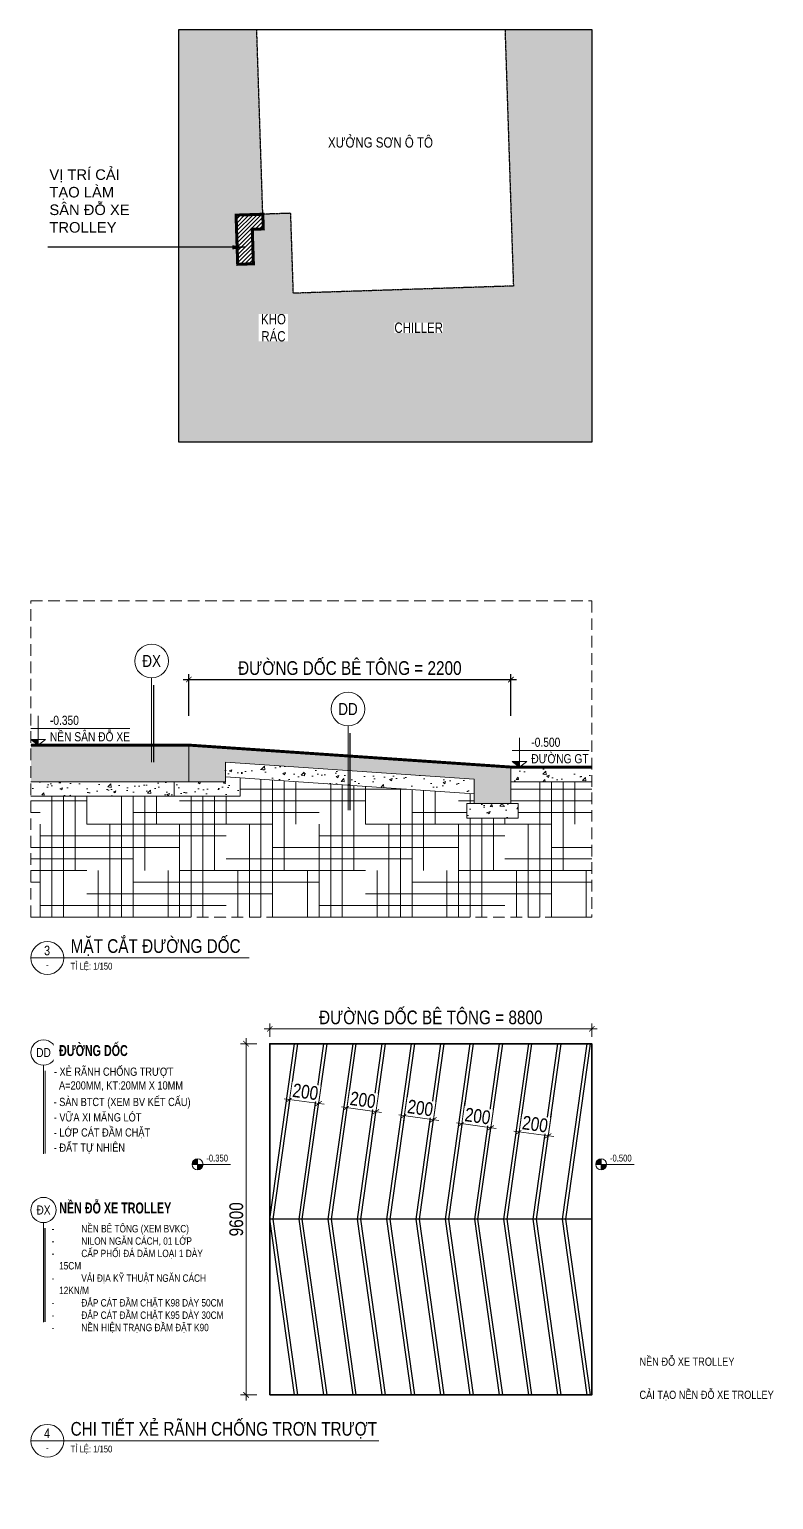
# Model space of a CAD drawing. Header units: millimetres. Extents: x -547695 to 905972, y -1055718 to 167349.
# Drawn here: x -425140 to -404804, y -737297 to -697109 of the extents above; entities that cross this region are included whole.
import ezdxf
from ezdxf.enums import TextEntityAlignment as Align

# ---------------------------------------------------------------- set-up
doc = ezdxf.new("R2018")
doc.units = ezdxf.units.MM
doc.linetypes.add('$1$Xref Mat bang cot +0.000$0$Xref Mat bang cot +0.000$0$Xref Mat Bang Tang 1$0$Xref Mat Bang Tang 1$0$$1$HIDDEN', pattern=[0.375, 0.25, -0.125])
doc.linetypes.add('HIDDEN', pattern=[9.525, 6.35, -3.175])
doc.layers.get('DEFPOINTS').update_dxf_attribs({"color": 1, "lineweight": 25})
for name, color, linetype in [('2', 2, 'Continuous'), ('KT-Lancan', 153, 'Continuous'), ('XREF_MAT BANG$0$A-PATT', 252, 'Continuous')]:
    doc.layers.add(name, color=color, linetype=linetype)
for name, color, linetype, lineweight in [('A-DIMS', 8, 'Continuous', 9), ('A-HEVY', 111, 'Continuous', 35), ('A-HIDD', 45, 'HIDDEN', 9), ('A-PATT', 252, 'Continuous', 9), ('A-SHBD-LINE', 7, 'Continuous', 35), ('A-SYMBOLS', 10, 'Continuous', 13), ('A-TEXT', 255, 'Continuous', 25)]:
    doc.layers.add(name, color=color, linetype=linetype, lineweight=lineweight)
doc.styles.add('$0$XR_NMVFHP_KT_MCCT_SON OTO$0$ICC-Style', font='arial.ttf')
doc.styles.get("Standard").update_dxf_attribs({"font": 'arial.ttf'})
doc.styles.add('Vnavant', font='VNAVAN.TTF', dxfattribs={"width": 0.8})
doc.styles.add('VTK _ Arial_2.5 mm', font='arial.ttf', dxfattribs={"width": 0.8})
doc.styles.add('VTK_Arial', font='arial.ttf', dxfattribs={"width": 0.8})
doc.styles.add('XREF_KHUNG TEN VTK_A1$0$Arial_VHm', font='arial.ttf')
doc.dimstyles.new('A-2.5-DIM150', dxfattribs={"dimscale": 150, "dimtxt": 2.5, "dimasz": 1, "dimexe": 1, "dimexo": 0, "dimgap": 0.5, "dimtad": 1, "dimdec": 0, "dimzin": 12, "dimdsep": 46, "dimtxsty": 'VTK_Arial', "dimblk": 'ARCHTICK', "dimcen": 0, "dimdle": 1, "dimclrd": 256, "dimclre": 256, "dimclrt": 7, "dimadec": 1, "dimazin": 3, "dimtfac": 1, "dimtdec": 0, "dimtmove": 0, "dimatfit": 2, "dimfxl": 20, "dimtfill": 1, "dimtolj": 1, "dimtzin": 0, "dimlwd": -1, "dimlwe": -1, "dimarcsym": 0})
doc.dimstyles.new('A-2.5-DIM150 X 4', dxfattribs={"dimscale": 150, "dimtxt": 2.5, "dimasz": 1, "dimexe": 1, "dimexo": 0, "dimgap": 0.5, "dimtad": 1, "dimdec": 0, "dimlfac": 0.25, "dimzin": 12, "dimdsep": 46, "dimtxsty": 'VTK_Arial', "dimblk": 'ARCHTICK', "dimcen": 0, "dimdle": 1, "dimclrd": 256, "dimclre": 256, "dimclrt": 7, "dimadec": 1, "dimazin": 3, "dimtfac": 1, "dimtdec": 0, "dimtmove": 0, "dimatfit": 2, "dimfxl": 20, "dimtfill": 1, "dimtolj": 1, "dimtzin": 0, "dimlwd": -1, "dimlwe": -1, "dimarcsym": 0})
doc.dimstyles.new('DIM 1-250', dxfattribs={"dimscale": 2.5, "dimtxt": 220, "dimasz": 100, "dimexe": 100, "dimexo": 0, "dimgap": 80, "dimtad": 1, "dimdec": 0, "dimzin": 0, "dimdsep": 46, "dimtxsty": 'Vnavant', "dimblk1": 'ARCHTICK', "dimblk2": 'ARCHTICK', "dimsah": 1, "dimcen": 150, "dimdle": 100, "dimclrd": 256, "dimclre": 256, "dimclrt": 3, "dimadec": 0, "dimazin": 0, "dimtfac": 1, "dimtdec": 0, "dimtix": 1, "dimtmove": 2, "dimatfit": 3, "dimfxl": 1, "dimtvp": 0.833333, "dimtolj": 1, "dimtzin": 0, "dimarcsym": 0})

# ---------------------------------------------------------------- blocks, each defined once
blk = doc.blocks.new('E5U67')
at = {"layer": 'A-SHBD-LINE', "color": 1, "ltscale": 0.3, "style": 'XREF_KHUNG TEN VTK_A1$0$Arial_VHm', "width": 0.8}
for tag, p in [('HANGMUC', (-4487, 3455)), ('TENBANVE1', (-4487, 2808)), ('TENBANVE2', (-4487, 2508))]:
    blk.add_attdef(tag, p, '', height=161, rotation=1080, dxfattribs=at)
at = {"layer": 'A-SHBD-LINE', "color": 1, "lineweight": 30, "ltscale": 0.3, "width": 0.8, "flags": 64}
for tag, height, p in [('TYLE', 161, (-2759, 2009)), ('KHBV', 170, (-2669, 841))]:
    blk.add_attdef(tag, text='', height=height, rotation=1080, dxfattribs=at).set_placement(p, align=Align.TOP_LEFT)
blk = doc.blocks.new('_ARCHTICK')
at = {"color": 0, "linetype": 'ByBlock', "const_width": 0.15}
blk.add_lwpolyline([(-0.5, -0.5), (0.5, 0.5)], dxfattribs=at)
blk = doc.blocks.new('*D521')
at = {"layer": 'DEFPOINTS', "color": 0, "transparency": 16777216}
for p in [(-411984, -714882), (-420784, -715872), (-411984, -715872)]:
    blk.add_point(p, dxfattribs=at)
at = {"layer": 'KT-Lancan', "transparency": 16777216}
for p, q in [((-420934, -714882), (-411834, -714882)), ((-420784, -715872), (-420784, -714732)), ((-411984, -715872), (-411984, -714732))]:
    blk.add_line(p, q, dxfattribs=at)
at = {"layer": 'KT-Lancan', "transparency": 16777216, "xscale": 150, "yscale": 150, "zscale": 150, "rotation": 180}
blk.add_blockref('_ARCHTICK', (-420784, -714882), dxfattribs=at)
at = {"layer": 'KT-Lancan', "transparency": 16777216, "xscale": 150, "yscale": 150, "zscale": 150}
blk.add_blockref('_ARCHTICK', (-411984, -714882), dxfattribs=at)
at = {"layer": 'KT-Lancan', "color": 7, "transparency": 16777216, "insert": (-416384, -714569), "char_height": 375, "attachment_point": 5, "style": 'VTK_Arial', "bg_fill": 3, "box_fill_scale": 1.1, "bg_fill_color": 257, "bg_fill_transparency": 0}
blk.add_mtext('\\A1;ĐƯỜNG DỐC BÊ TÔNG = 2200', dxfattribs=at)
blk = doc.blocks.new('*U970')
for p, q in [((-2, 0), (25, 0)), ((0, -4.5), (0, 3.5)), ((-2, -4.5), (2, -4.5))]:
    blk.add_line(p, q)
blk.add_lwpolyline([(0, -4.5), (2, -3), (-2, -3)], close=True)
blk.add_solid([(-2, -3), (0, -3), (0, -4.5)])
at = {"color": 7, "style": 'VTK _ Arial_2.5 mm', "width": 0.8, "flags": 4}
blk.add_attdef('FINISHFLOORLEVEL', text='', height=2.5, dxfattribs=at).set_placement((3.2, 3.53), align=Align.TOP_LEFT)
blk.add_attdef('NAMEOFLEVEL', (3.2, -3.47), '', height=2.5, dxfattribs=at)
blk = doc.blocks.new('*U969')
for p, q in [((-2, 0), (19, 0)), ((0, -4.5), (0, 3.5)), ((-2, -4.5), (2, -4.5))]:
    blk.add_line(p, q)
blk.add_lwpolyline([(0, -4.5), (2, -3), (-2, -3)], close=True)
blk.add_solid([(-2, -3), (0, -3), (0, -4.5)])
at = {"color": 7, "style": 'VTK _ Arial_2.5 mm', "width": 0.8, "flags": 4}
blk.add_attdef('FINISHFLOORLEVEL', text='', height=2.5, dxfattribs=at).set_placement((3.2, 3.53), align=Align.TOP_LEFT)
blk.add_attdef('NAMEOFLEVEL', (3.2, -3.47), '', height=2.5, dxfattribs=at)
blk = doc.blocks.new('*D522')
at = {"layer": 'A-DIMS', "transparency": 16777216}
for p, q in [((-418722, -724431), (-409622, -724431)), ((-418572, -724644), (-418572, -724281)), ((-409772, -724644), (-409772, -724281))]:
    blk.add_line(p, q, dxfattribs=at)
at = {"layer": 'DEFPOINTS', "color": 0, "transparency": 16777216}
for p in [(-409772, -724431), (-418572, -724644), (-409772, -724644)]:
    blk.add_point(p, dxfattribs=at)
at = {"layer": 'A-DIMS', "transparency": 16777216, "xscale": 150, "yscale": 150, "zscale": 150, "rotation": 180}
blk.add_blockref('_ARCHTICK', (-418572, -724431), dxfattribs=at)
at = {"layer": 'A-DIMS', "transparency": 16777216, "xscale": 150, "yscale": 150, "zscale": 150}
blk.add_blockref('_ARCHTICK', (-409772, -724431), dxfattribs=at)
at = {"layer": 'A-DIMS', "color": 7, "transparency": 16777216, "insert": (-414172, -724118), "char_height": 375, "attachment_point": 5, "style": 'VTK_Arial', "bg_fill": 3, "box_fill_scale": 1.1, "bg_fill_color": 257, "bg_fill_transparency": 0}
blk.add_mtext('\\A1;ĐƯỜNG DỐC BÊ TÔNG = 8800', dxfattribs=at)
blk = doc.blocks.new('*D523')
at = {"layer": 'A-DIMS', "transparency": 16777216}
for p, q in [((-418926, -724835), (-419369, -724835)), ((-419219, -724685), (-419219, -734585)), ((-418926, -734435), (-419369, -734435))]:
    blk.add_line(p, q, dxfattribs=at)
at = {"layer": 'DEFPOINTS', "color": 0, "transparency": 16777216}
for p in [(-418926, -724835), (-419219, -734435), (-418926, -734435)]:
    blk.add_point(p, dxfattribs=at)
at = {"layer": 'A-DIMS', "transparency": 16777216, "xscale": 150, "yscale": 150, "zscale": 150}
for p, rotation in [((-419219, -724835), 90), ((-419219, -734435), 270)]:
    blk.add_blockref('_ARCHTICK', p, dxfattribs=dict(at, rotation=rotation))
at = {"layer": 'A-DIMS', "color": 7, "transparency": 16777216, "insert": (-419486, -729635), "char_height": 375, "attachment_point": 5, "rotation": 90, "style": 'VTK_Arial', "bg_fill": 3, "box_fill_scale": 1.1, "bg_fill_color": 257, "bg_fill_transparency": 0}
blk.add_mtext('\\A1;9600', dxfattribs=at)
blk = doc.blocks.new('*D524')
at = {"layer": 'A-DIMS', "transparency": 16777216}
for p, q in [((-417945, -725749), (-418051, -726508)), ((-417152, -725860), (-417259, -726620)), ((-418179, -726339), (-417090, -726492))]:
    blk.add_line(p, q, dxfattribs=at)
at = {"layer": 'A-DIMS', "transparency": 16777216, "xscale": 150, "yscale": 150, "zscale": 150}
for p, rotation in [((-418031, -726360), 171.9911612847748), ((-417238, -726471), 351.9911612847749)]:
    blk.add_blockref('_ARCHTICK', p, dxfattribs=dict(at, rotation=rotation))
at = {"layer": 'A-DIMS', "color": 7, "transparency": 16777216, "insert": (-417597, -726151), "char_height": 375, "attachment_point": 5, "rotation": 351.9912, "style": 'VTK_Arial', "bg_fill": 3, "box_fill_scale": 1.1, "bg_fill_color": 257, "bg_fill_transparency": 0}
blk.add_mtext('\\A1;200', dxfattribs=at)
at = {"layer": 'DEFPOINTS', "color": 0, "transparency": 16777216}
for p in [(-417945, -725749), (-417152, -725860), (-417238, -726471)]:
    blk.add_point(p, dxfattribs=at)
blk = doc.blocks.new('*D525')
at = {"layer": 'A-DIMS', "transparency": 16777216}
for p, q in [((-416376, -725969), (-416483, -726729)), ((-415583, -726081), (-415690, -726840)), ((-416610, -726559), (-415521, -726713))]:
    blk.add_line(p, q, dxfattribs=at)
at = {"layer": 'A-DIMS', "transparency": 16777216, "xscale": 150, "yscale": 150, "zscale": 150}
for p, rotation in [((-416462, -726580), 171.991161284776), ((-415669, -726692), 351.991161284776)]:
    blk.add_blockref('_ARCHTICK', p, dxfattribs=dict(at, rotation=rotation))
at = {"layer": 'A-DIMS', "color": 7, "transparency": 16777216, "insert": (-416028, -726372), "char_height": 375, "attachment_point": 5, "rotation": 351.9912, "style": 'VTK_Arial', "bg_fill": 3, "box_fill_scale": 1.1, "bg_fill_color": 257, "bg_fill_transparency": 0}
blk.add_mtext('\\A1;200', dxfattribs=at)
at = {"layer": 'DEFPOINTS', "color": 0, "transparency": 16777216}
for p in [(-416376, -725969), (-415583, -726081), (-415669, -726692)]:
    blk.add_point(p, dxfattribs=at)
blk = doc.blocks.new('*D526')
at = {"layer": 'A-DIMS', "transparency": 16777216}
for p, q in [((-414807, -726190), (-414914, -726950)), ((-414015, -726301), (-414121, -727061)), ((-415041, -726780), (-413952, -726933))]:
    blk.add_line(p, q, dxfattribs=at)
at = {"layer": 'A-DIMS', "transparency": 16777216, "xscale": 150, "yscale": 150, "zscale": 150}
for p, rotation in [((-414893, -726801), 171.9911612847772), ((-414100, -726913), 351.9911612847771)]:
    blk.add_blockref('_ARCHTICK', p, dxfattribs=dict(at, rotation=rotation))
at = {"layer": 'A-DIMS', "color": 7, "transparency": 16777216, "insert": (-414459, -726593), "char_height": 375, "attachment_point": 5, "rotation": 351.9912, "style": 'VTK_Arial', "bg_fill": 3, "box_fill_scale": 1.1, "bg_fill_color": 257, "bg_fill_transparency": 0}
blk.add_mtext('\\A1;200', dxfattribs=at)
at = {"layer": 'DEFPOINTS', "color": 0, "transparency": 16777216}
for p in [(-414807, -726190), (-414015, -726301), (-414100, -726913)]:
    blk.add_point(p, dxfattribs=at)
blk = doc.blocks.new('*D527')
at = {"layer": 'A-DIMS', "transparency": 16777216}
for p, q in [((-413238, -726411), (-413345, -727170)), ((-412446, -726522), (-412552, -727282)), ((-413472, -727001), (-412383, -727154))]:
    blk.add_line(p, q, dxfattribs=at)
at = {"layer": 'A-DIMS', "transparency": 16777216, "xscale": 150, "yscale": 150, "zscale": 150}
for p, rotation in [((-413324, -727022), 171.991161284776), ((-412532, -727133), 351.991161284776)]:
    blk.add_blockref('_ARCHTICK', p, dxfattribs=dict(at, rotation=rotation))
at = {"layer": 'A-DIMS', "color": 7, "transparency": 16777216, "insert": (-412891, -726814), "char_height": 375, "attachment_point": 5, "rotation": 351.9912, "style": 'VTK_Arial', "bg_fill": 3, "box_fill_scale": 1.1, "bg_fill_color": 257, "bg_fill_transparency": 0}
blk.add_mtext('\\A1;200', dxfattribs=at)
at = {"layer": 'DEFPOINTS', "color": 0, "transparency": 16777216}
for p in [(-413238, -726411), (-412446, -726522), (-412532, -727133)]:
    blk.add_point(p, dxfattribs=at)
blk = doc.blocks.new('*D528')
at = {"layer": 'A-DIMS', "transparency": 16777216}
for p, q in [((-411669, -726632), (-411776, -727391)), ((-410877, -726743), (-410983, -727503)), ((-411903, -727222), (-410814, -727375))]:
    blk.add_line(p, q, dxfattribs=at)
at = {"layer": 'A-DIMS', "transparency": 16777216, "xscale": 150, "yscale": 150, "zscale": 150}
for p, rotation in [((-411755, -727243), 171.9911612847748), ((-410963, -727354), 351.9911612847749)]:
    blk.add_blockref('_ARCHTICK', p, dxfattribs=dict(at, rotation=rotation))
at = {"layer": 'A-DIMS', "color": 7, "transparency": 16777216, "insert": (-411322, -727034), "char_height": 375, "attachment_point": 5, "rotation": 351.9912, "style": 'VTK_Arial', "bg_fill": 3, "box_fill_scale": 1.1, "bg_fill_color": 257, "bg_fill_transparency": 0}
blk.add_mtext('\\A1;200', dxfattribs=at)
at = {"layer": 'DEFPOINTS', "color": 0, "transparency": 16777216}
for p in [(-411669, -726632), (-410877, -726743), (-410963, -727354)]:
    blk.add_point(p, dxfattribs=at)
blk = doc.blocks.new('*U965')
blk.add_wipeout([(3.5, 0), (3.47, -0.44), (3.39, -0.87), (3.25, -1.29), (3.07, -1.69), (2.83, -2.06), (2.55, -2.4), (2.23, -2.7), (1.88, -2.96), (1.49, -3.17), (1.08, -3.33), (0.66, -3.44), (0.22, -3.49), (-0.22, -3.49), (-0.66, -3.44), (-1.08, -3.33), (-1.49, -3.17), (-1.88, -2.96), (-2.23, -2.7), (-2.55, -2.4), (-2.83, -2.06), (-3.07, -1.69), (-3.25, -1.29), (-3.39, -0.87), (-3.47, -0.44), (-3.5, 0), (-3.47, 0.44), (-3.39, 0.87), (-3.25, 1.29), (-3.07, 1.69), (-2.83, 2.06), (-2.55, 2.4), (-2.23, 2.7), (-1.88, 2.96), (-1.49, 3.17), (-1.08, 3.33), (-0.66, 3.44), (-0.22, 3.49), (0.22, 3.49), (0.66, 3.44), (1.08, 3.33), (1.49, 3.17), (1.88, 2.96), (2.23, 2.7), (2.55, 2.4), (2.83, 2.06), (3.07, 1.69), (3.25, 1.29), (3.39, 0.87), (3.47, 0.44)])
blk.add_lwpolyline([(0, -3.5), (0, -28)])
at = {"const_width": 0.3}
blk.add_lwpolyline([(0.42, -28), (0.42, -5)], dxfattribs=at)
blk.add_circle((0, 0), 3.5)
at = {"color": 7, "style": 'VTK _ Arial_2.5 mm', "width": 0.8, "flags": 8}
blk.add_attdef('SYMBOL', text='', height=2.5, dxfattribs=at).set_placement((0, 0), align=Align.MIDDLE_CENTER)
blk = doc.blocks.new('*U712')
blk.add_wipeout([(3.5, 0), (3.47, -0.44), (3.39, -0.87), (3.25, -1.29), (3.07, -1.69), (2.83, -2.06), (2.55, -2.4), (2.23, -2.7), (1.88, -2.96), (1.49, -3.17), (1.08, -3.33), (0.66, -3.44), (0.22, -3.49), (-0.22, -3.49), (-0.66, -3.44), (-1.08, -3.33), (-1.49, -3.17), (-1.88, -2.96), (-2.23, -2.7), (-2.55, -2.4), (-2.83, -2.06), (-3.07, -1.69), (-3.25, -1.29), (-3.39, -0.87), (-3.47, -0.44), (-3.5, 0), (-3.47, 0.44), (-3.39, 0.87), (-3.25, 1.29), (-3.07, 1.69), (-2.83, 2.06), (-2.55, 2.4), (-2.23, 2.7), (-1.88, 2.96), (-1.49, 3.17), (-1.08, 3.33), (-0.66, 3.44), (-0.22, 3.49), (0.22, 3.49), (0.66, 3.44), (1.08, 3.33), (1.49, 3.17), (1.88, 2.96), (2.23, 2.7), (2.55, 2.4), (2.83, 2.06), (3.07, 1.69), (3.25, 1.29), (3.39, 0.87), (3.47, 0.44)])
blk.add_lwpolyline([(0, -3.5), (0, -21)])
at = {"const_width": 0.3}
blk.add_lwpolyline([(0.42, -21), (0.42, -5)], dxfattribs=at)
blk.add_circle((0, 0), 3.5)
at = {"color": 7, "style": 'VTK _ Arial_2.5 mm', "width": 0.8, "flags": 8}
blk.add_attdef('SYMBOL', text='', height=2.5, dxfattribs=at).set_placement((0, 0), align=Align.MIDDLE_CENTER)
blk = doc.blocks.new('*U964')
blk.add_wipeout([(3.5, 0), (3.47, -0.44), (3.39, -0.87), (3.25, -1.29), (3.07, -1.69), (2.83, -2.06), (2.55, -2.4), (2.23, -2.7), (1.88, -2.96), (1.49, -3.17), (1.08, -3.33), (0.66, -3.44), (0.22, -3.49), (-0.22, -3.49), (-0.66, -3.44), (-1.08, -3.33), (-1.49, -3.17), (-1.88, -2.96), (-2.23, -2.7), (-2.55, -2.4), (-2.83, -2.06), (-3.07, -1.69), (-3.25, -1.29), (-3.39, -0.87), (-3.47, -0.44), (-3.5, 0), (-3.47, 0.44), (-3.39, 0.87), (-3.25, 1.29), (-3.07, 1.69), (-2.83, 2.06), (-2.55, 2.4), (-2.23, 2.7), (-1.88, 2.96), (-1.49, 3.17), (-1.08, 3.33), (-0.66, 3.44), (-0.22, 3.49), (0.22, 3.49), (0.66, 3.44), (1.08, 3.33), (1.49, 3.17), (1.88, 2.96), (2.23, 2.7), (2.55, 2.4), (2.83, 2.06), (3.07, 1.69), (3.25, 1.29), (3.39, 0.87), (3.47, 0.44)])
blk.add_lwpolyline([(0, -3.5), (0, -31)])
at = {"const_width": 0.3}
blk.add_lwpolyline([(0.42, -31), (0.42, -5)], dxfattribs=at)
blk.add_circle((0, 0), 3.5)
at = {"color": 7, "style": 'VTK _ Arial_2.5 mm', "width": 0.8, "flags": 8}
blk.add_attdef('SYMBOL', text='', height=2.5, dxfattribs=at).set_placement((0, 0), align=Align.MIDDLE_CENTER)
blk = doc.blocks.new('*U966')
for p, q in [((0, 0), (-14.5, 0)), ((65.14, 0), (0, 0))]:
    blk.add_line(p, q)
blk.add_circle((-8.5, 0), 6)
at = {"color": 7, "style": 'VTK_Arial', "width": 0.8}
blk.add_attdef('SECTION', (0, 1.86), '', height=5, dxfattribs=at)
blk.add_attdef('MARK', text='', height=3.5, dxfattribs=at).set_placement((-8.59, 0.99), align=Align.CENTER)
at = {"color": 7, "linetype": 'Continuous', "style": 'VTK_Arial', "width": 0.8}
blk.add_attdef('REF', text='', height=2.5, dxfattribs=at).set_placement((-8.49, -3.75), align=Align.CENTER)
at = {"color": 7, "linetype": 'Continuous', "style": 'VTK_Arial', "width": 0.8, "flags": 8}
blk.add_attdef('SCALE-I', (0, -4.25), '', height=2.5, dxfattribs=at)
blk = doc.blocks.new('*U968')
for p, q in [((0, 0), (-14.5, 0)), ((112.42, 0), (0, 0))]:
    blk.add_line(p, q)
blk.add_circle((-8.5, 0), 6)
at = {"color": 7, "style": 'VTK_Arial', "width": 0.8}
blk.add_attdef('SECTION', (0, 1.86), '', height=5, dxfattribs=at)
blk.add_attdef('MARK', text='', height=3.5, dxfattribs=at).set_placement((-8.59, 0.99), align=Align.CENTER)
at = {"color": 7, "linetype": 'Continuous', "style": 'VTK_Arial', "width": 0.8}
blk.add_attdef('REF', text='', height=2.5, dxfattribs=at).set_placement((-8.49, -3.75), align=Align.CENTER)
at = {"color": 7, "linetype": 'Continuous', "style": 'VTK_Arial', "width": 0.8, "flags": 8}
blk.add_attdef('SCALE-I', (0, -4.25), '', height=2.5, dxfattribs=at)
blk = doc.blocks.new('*U117')
at = {"layer": 'A-SYMBOLS'}
h = blk.add_hatch(color=256, dxfattribs=at)
h.paths.add_polyline_path([(0, 0), (0, -2, 0.414214), (2, 0)])
h.paths.add_polyline_path([(0, 0), (0, 2, 0.414214), (-2, 0)])
blk.add_line((-2, 0), (12, 0))
blk.add_lwpolyline([(0, -2), (0, 2)])
blk.add_circle((0, 0), 2, dxfattribs=at)
at = {"color": 7, "style": 'VTK _ Arial_2.5 mm', "width": 0.8, "flags": 4}
blk.add_attdef('FINISHFLOORLEVEL', text='', height=2.5, dxfattribs=at).set_placement((3.2, 3.53), align=Align.TOP_LEFT)
blk.add_attdef('NAMEOFLEVEL', (3.2, -3.47), '', height=2.5, dxfattribs=at)

msp = doc.modelspace()

# ---------------------------------------------------------------- hatches: boundary and pattern name
at = {"layer": 'A-HEVY', "true_color": 0xffffff, "transparency": 33554620}
h = msp.add_hatch(color=7, dxfattribs=at)
h.dxf.hatch_style = 1
h.paths.add_polyline_path([(-419492.5, -702185.3), (-419448.5, -703529.9), (-419019.1, -703515.8), (-419050.1, -702572.5), (-418749, -702562.6), (-418762.1, -702161.6)], flags=16)
h.paths.add_polyline_path([(-418812.3, -700629.7), (-418762.1, -702160.8), (-417998.9, -702135.8), (-417927.3, -704320.9), (-417454.6, -704305.5), (-417454.7, -704305.5), (-416083.1, -704260.5), (-416083.1, -704260.5), (-411914.3, -704123.8), (-412144.2, -697108.8), (-409771.8, -697108.8), (-409771.8, -708392.6), (-421055.6, -708392.6), (-421055.6, -697108.8), (-418927.8, -697108.8), (-418915.8, -697473.6), (-418812.3, -700629.7)])
at = {"layer": 'A-PATT'}
h = msp.add_hatch(dxfattribs=at)
h.set_pattern_fill('BT-01', color=256, scale=59.928656, style=0, double=1, pattern_type=2)
h.set_pattern_definition([(50, (-2619762.1, -3671912.33), (429.84439, -37.60651), [44.94649, -494.411415]), (355, (-2619762.1, -3671912.33), (-83.15181, 450.77864), [35.957194, -395.52913]), (100.4514, (-2619726.3, -3671915.46), (346.6929, 413.171854), [38.19864, -420.185047]), (46.1842, (-2619762.1, -3671792.47), (639.58322, -99.19332), [67.41974, -741.61712]), (96.6356, (-2619708.8, -3671800.74), (560.1308, 583.77575), [57.29796, -630.27747]), (351.1842, (-2619762.1, -3671792.5), (560.13035, 583.77619), [53.93579, -593.2937]), (21, (-2619702.17, -3671822.44), (357.718376, -241.28409), [44.94649, -494.411415]), (326, (-2619702.17, -3671822.44), (145.81561, 434.57268), [35.957194, -395.52913]), (71.4514, (-2619672.36, -3671842.54), (503.53413, 193.288193), [38.19864, -420.185047]), (37.5, (-2619762.1, -3671912.33), (7.287238, 199.498814), [0, -390.73484, 0, -401.521998, 0, -397.027348]), (7.5, (-2619762.1, -3671912.33), (157.654039, 236.36564), [0, -228.927467, 0, -381.745541, 0, -151.319857]), (327.5, (-2619895.74, -3671912.33), (319.9126134, -13.5168316), [0, -149.821641, 0, -467.44352, 0, -620.261593]), (317.5, (-2619955.67, -3671912.33), (349.495635, 59.99157), [0, -194.768133, 0, -310.43044, 0, -440.475624]), (45, (-2619762.1, -3671912.33), (-180.097827, 180.097827), []), (45, (-2619762.1, -3671838.92), (-180.097827, 180.097827), [])])
h.paths.add_polyline_path([(-420784, -717672.8), (-419784, -717672.8), (-419784, -717141.9), (-412984, -717605.5), (-412984, -718272.8), (-411984, -718272.8), (-411984, -717272.8), (-420784, -716672.8)])
h.paths.add_polyline_path([(-425100, -717672.8), (-425100, -716672.8), (-420784, -716672.8), (-420784, -717672.8)])
at = {"layer": 'A-PATT', "transparency": 33554620}
h = msp.add_hatch(dxfattribs=at)
h.set_pattern_fill('AR-CONC', color=256, scale=4)
h.set_pattern_definition([(50, (-426115.3, -718672.76), (728.739, -63.756), [76.2, -838.2]), (355, (-426115.3, -718672.76), (-140.974, 764.227), [60.96, -670.562]), (100.4514, (-426054.6, -718678.1), (587.765, 700.47), [64.76, -712.36]), (46.184, (-426115.3, -718469.6), (1084.316, -168.17), [114.3, -1257.3]), (96.6356, (-426025, -718483.6), (949.62, 989.704), [97.14, -1068.54]), (351.184, (-426115.3, -718469.6), (949.62, 989.704), [91.44, -1005.84]), (21, (-426013.7, -718520.36), (606.458, -409.06), [76.2, -838.2]), (326, (-426013.7, -718520.36), (247.21, 736.75), [60.96, -670.56]), (71.4514, (-425963.2, -718554.44), (853.666, 327.69), [64.76, -712.36]), (37.5, (-426115.32, -718672.76), (12.3544, 338.22), [0, -662.432, 0, -680.72, 0, -673.1]), (7.5, (-426115.3, -718672.76), (267.279, 400.722), [0, -388.112, 0, -647.192, 0, -256.54]), (327.5, (-426341.88, -718672.76), (542.3624, -22.915), [0, -254, 0, -792.48, 0, -1051.56]), (317.5, (-426443.5, -718672.76), (592.517, 101.706), [0, -330.2, 0, -526.288, 0, -746.76])])
h.paths.add_polyline_path([(-419384, -718072.8), (-421184, -718072.8), (-421184, -717672.8), (-419784, -717672.8), (-419784, -717141.9), (-412984, -717605.5), (-412984, -718006.4), (-419384, -717570.1)])
h.paths.add_polyline_path([(-413184, -718272.8), (-412984, -718272.8), (-411984, -718272.8), (-411784, -718272.8), (-411784, -718672.8), (-413184, -718672.8)])
h.paths.add_polyline_path([(-421184, -717672.8), (-421184, -718072.8), (-425100, -718072.8), (-425100, -717672.8)])
h = msp.add_hatch(dxfattribs=at)
h.set_pattern_fill('AR-CONC', color=256, scale=4)
h.set_pattern_definition([(50, (-411106.5, -717672.76), (728.74, -63.76), [76.2, -838.2]), (355, (-411106.5, -717672.76), (-140.97, 764.23), [60.96, -670.56]), (100.45, (-411045.75, -717678.1), (587.76, 700.47), [64.76, -712.36]), (46.184, (-411106.5, -717469.6), (1084.3, -168.17), [114.3, -1257.3]), (96.64, (-411016.1, -717483.6), (949.6, 989.7), [97.14, -1068.54]), (351.18, (-411106.5, -717469.6), (949.6, 989.7), [91.44, -1005.84]), (21, (-411004.9, -717520.36), (606.46, -409.06), [76.2, -838.2]), (326, (-411004.9, -717520.36), (247.2, 736.75), [60.96, -670.56]), (71.45, (-410954.34, -717554.44), (853.67, 327.7), [64.76, -712.36]), (37.5, (-411106.48, -717672.76), (12.354, 338.22), [0, -662.43, 0, -680.72, 0, -673.1]), (7.5, (-411106.48, -717672.76), (267.28, 400.72), [0, -388.11, 0, -647.19, 0, -256.54]), (327.5, (-411333.05, -717672.76), (542.362, -22.915), [0, -254, 0, -792.48, 0, -1051.56]), (317.5, (-411434.65, -717672.76), (592.52, 101.7), [0, -330.2, 0, -526.29, 0, -746.76])])
h.paths.add_polyline_path([(-411984, -717672.8), (-411984, -717272.8), (-409771.8, -717272.8), (-409771.8, -717672.8)])
at = {"layer": 'A-PATT'}
h = msp.add_hatch(dxfattribs=at)
h.set_pattern_fill('HOUND', color=250, scale=200, style=0, double=1)
h.set_pattern_definition([(0, (-426115.32, -721373.57), (1270, 317.5), [5080, -2540]), (90, (-426115.32, -721373.57), (-317.5, -1270), [5080, -2540])])
h.paths.add_polyline_path([(-409771.8, -721373.6), (-425100, -721373.6), (-425100, -718072.8), (-421191.3, -718072.8), (-421184, -718072.8), (-419384, -718072.8), (-419384, -717570.1), (-412984, -718006.4), (-412984, -718272.8), (-413184, -718272.8), (-413184, -718672.8), (-411784, -718672.8), (-411784, -718272.8), (-411984, -718272.8), (-411984, -717672.8), (-409771.8, -717672.8)])

# ---------------------------------------------------------------- linework, layer by layer
at = {"layer": 'A-HEVY', "const_width": 80}
msp.add_lwpolyline([(-425100, -716672.8), (-420784, -716672.8), (-411984, -717272.8), (-409771.8, -717272.8)], dxfattribs=at)
at = {"layer": 'A-HEVY'}
msp.add_lwpolyline([(-418571.8, -734435.4), (-418571.8, -724835.4), (-409771.8, -724835.4), (-409771.8, -734435.4), (-418571.8, -734435.4)], dxfattribs=at)
at = {"layer": 'A-HIDD', "ltscale": 50}
msp.add_lwpolyline([(-425100, -712732.5), (-409771.8, -712732.5), (-409771.8, -721373.6), (-425100, -721373.6)], close=True, dxfattribs=at)
at = {"layer": 'A-PATT'}
for p, q in [((-421184, -717672.8), (-421184, -718072.8)), ((-419784, -717542.8), (-412984, -718006.4)), ((-419384, -718072.8), (-419384, -717570.1)), ((-421184, -718072.8), (-419384, -718072.8))]:
    msp.add_line(p, q, dxfattribs=at)
for points in [[(-420784, -716672.8), (-420784, -717672.8), (-425100, -717672.8)], [(-420784, -716672.8), (-420784, -717672.8), (-419784, -717672.8), (-419784, -717141.9), (-412984, -717605.5)], [(-411984, -717272.8), (-411984, -718272.8), (-412984, -718272.8), (-412984, -717605.5)], [(-411984, -717672.8), (-409771.8, -717672.8)], [(-421191.3, -718072.8), (-425100, -718072.8)], [(-411984, -718272.8), (-411784, -718272.8), (-411784, -718672.8), (-413184, -718672.8), (-413184, -718272.8), (-412984, -718272.8)]]:
    msp.add_lwpolyline(points, dxfattribs=at)
at = {"layer": 'XREF_MAT BANG$0$A-PATT'}
for points in [[(-417896.4, -734435.4), (-418571.8, -729635.4), (-417896.4, -724835.4)], [(-417816.1, -724835.4), (-418491.5, -729635.4), (-417816.1, -734435.4)], [(-417096.4, -734435.4), (-417771.8, -729635.4), (-417096.4, -724835.4)], [(-417016.1, -724835.4), (-417691.5, -729635.4), (-417016.1, -734435.4)], [(-416296.4, -734435.4), (-416971.8, -729635.4), (-416296.4, -724835.4)], [(-416216.1, -724835.4), (-416891.5, -729635.4), (-416216.1, -734435.4)], [(-415496.4, -734435.4), (-416171.8, -729635.4), (-415496.4, -724835.4)], [(-415416.1, -724835.4), (-416091.5, -729635.4), (-415416.1, -734435.4)], [(-414696.4, -734435.4), (-415371.8, -729635.4), (-414696.4, -724835.4)], [(-414616.1, -724835.4), (-415291.5, -729635.4), (-414616.1, -734435.4)], [(-413896.4, -734435.4), (-414571.8, -729635.4), (-413896.4, -724835.4)], [(-413816.1, -724835.4), (-414491.5, -729635.4), (-413816.1, -734435.4)], [(-413096.4, -734435.4), (-413771.8, -729635.4), (-413096.4, -724835.4)], [(-413016.1, -724835.4), (-413691.5, -729635.4), (-413016.1, -734435.4)], [(-412296.4, -734435.4), (-412971.8, -729635.4), (-412296.4, -724835.4)], [(-412216.1, -724835.4), (-412891.5, -729635.4), (-412216.1, -734435.4)], [(-411496.4, -734435.4), (-412171.8, -729635.4), (-411496.4, -724835.4)], [(-411416.1, -724835.4), (-412091.5, -729635.4), (-411416.1, -734435.4)], [(-410696.4, -734435.4), (-411371.8, -729635.4), (-410696.4, -724835.4)], [(-410616.1, -724835.4), (-411291.5, -729635.4), (-410616.1, -734435.4)], [(-409896.4, -734435.4), (-410571.8, -729635.4), (-409896.4, -724835.4)], [(-409816.1, -724835.4), (-410491.5, -729635.4), (-409816.1, -734435.4)], [(-409771.8, -729635.4), (-418571.8, -729635.4)], [(-409771.8, -729635.4), (-409771.8, -729635.4), (-409771.8, -729635.4)]]:
    msp.add_lwpolyline(points, dxfattribs=at)

# ---------------------------------------------------------------- block references
at = {"layer": 'A-SYMBOLS'}
for name, p, xscale, yscale, zscale, values in [('*U970', (-424900, -716222.8), 100, 100, 100, {'FINISHFLOORLEVEL': '-0.350', 'NAMEOFLEVEL': 'NỀN SÂN ĐỖ XE'}), ('*U969', (-411744.6, -716822.8), 100, 100, 100, {'FINISHFLOORLEVEL': '-0.500', 'NAMEOFLEVEL': 'ĐƯỜNG GT'}), ('*U966', (-424013.8, -722492), 74.91082045184281, 74.91082045184281, 74.91082045184281, {'SECTION': 'MẶT CẮT ĐƯỜNG DỐC', 'SCALE-I': 'TỈ LỆ: 1/150', 'REF': '-', 'MARK': '3'}), ('*U964', (-424755.6, -729381.1), 98.77919821265938, 98.77919821265938, 98.77919821265938, {'SYMBOL': 'ĐX'}), ('*U968', (-424013.8, -735689.7), 74.91082045184281, 74.91082045184281, 74.91082045184281, {'SECTION': 'CHI TIẾT XẺ RÃNH CHỐNG TRƠN TRƯỢT', 'SCALE-I': 'TỈ LỆ: 1/150', 'REF': '-', 'MARK': '4'})]:
    msp.add_blockref(name, p, dxfattribs=dict(at, xscale=xscale, yscale=yscale, zscale=zscale)).add_auto_attribs(values)
ref = msp.add_blockref('*U117', (-420545.9, -728133.4), dxfattribs=dict(at, xscale=74.91082045184281, yscale=74.91082045184281, zscale=74.91082045184281))
ref.add_attrib('FINISHFLOORLEVEL', '-0.350', dxfattribs={"layer": '0', "color": 7, "height": 187.28, "style": 'VTK _ Arial_2.5 mm', "width": 0.8, "flags": 4}).set_placement((-420306.2, -727868.8), align=Align.TOP_LEFT)
ref = msp.add_blockref('*U117', (-409515.9, -728133.4), dxfattribs=dict(at, xscale=74.91082045184281, yscale=74.91082045184281, zscale=74.91082045184281))
ref.add_attrib('FINISHFLOORLEVEL', '-0.500', dxfattribs={"layer": '0', "color": 7, "height": 187.28, "style": 'VTK _ Arial_2.5 mm', "width": 0.8, "flags": 4}).set_placement((-409276.2, -727868.8), align=Align.TOP_LEFT)
ref = msp.add_blockref('E5U67', (-402195.2, -738470.8), dxfattribs=dict(at, xscale=1.398335315101071, yscale=1.398335315101071, zscale=1.398335315101071))
lines = msp.add_mtext('\\W0.80000;{\\W0.8;ĐX.1001}', dxfattribs={"layer": 'A-SHBD-LINE', "color": 1, "insert": (-405927.8, -737294.5), "char_height": 2.5, "attachment_point": 1})
ref.add_attrib('KHBV', '', (-405927.8, -737294.5), dxfattribs={"flags": 64}).embed_mtext(lines)
ref.add_attrib('TENBANVE1', 'CẢI TẠO NỀN ĐỖ XE TROLLEY', (-408469, -734544.6), dxfattribs={"layer": 'A-SHBD-LINE', "color": 1, "height": 224.732, "style": 'XREF_KHUNG TEN VTK_A1$0$Arial_VHm', "width": 0.8})
ref.add_attrib('HANGMUC', 'NỀN ĐỖ XE TROLLEY', (-408469, -733639.1), dxfattribs={"layer": 'A-SHBD-LINE', "color": 1, "height": 224.732, "rotation": 360, "style": 'XREF_KHUNG TEN VTK_A1$0$Arial_VHm', "width": 0.8})
lines = msp.add_mtext('\\W0.80000;{\\W0.8;1/150}', dxfattribs={"layer": 'A-SHBD-LINE', "color": 1, "insert": (-406053.1, -735661.7), "char_height": 2.5, "attachment_point": 1})
ref.add_attrib('TYLE', '', (-406053.1, -735661.7), dxfattribs={"flags": 64}).embed_mtext(lines)

# ---------------------------------------------------------------- texts
at = {"layer": 'A-TEXT', "style": 'VTK _ Arial_2.5 mm', "width": 0.8}
for s, p in [('- SÀN BTCT (XEM BV KẾT CẤU)', (-424479.9, -726539.9)), ('- VỮA XI MĂNG LÓT', (-424474.1, -726960.1)), ('- LỚP CÁT ĐẦM CHẶT', (-424474.1, -727372.9)), ('- ĐẤT TỰ NHIÊN', (-424474.1, -727788))]:
    msp.add_text(s, height=225, rotation=360.00084, dxfattribs=at).set_placement(p)
at = {"layer": 'A-TEXT', "color": 7, "insert": (-424594.1, -700934.2), "char_height": 288.243, "width": 2548.324, "attachment_point": 1, "style": '$0$XR_NMVFHP_KT_MCCT_SON OTO$0$ICC-Style'}
msp.add_mtext('VỊ TRÍ CẢI TẠO LÀM SÂN ĐỖ XE TROLLEY', dxfattribs=at)

# ---------------------------------------------------------------- leaders
at = {"layer": 'A-DIMS'}
msp.add_leader([(-419239, -703065.2), (-420206.8, -703065.2), (-424634.7, -703065.2)], dimstyle='DIM 1-250', override={"dimscale": 7206.083232, "dimasz": 0.05, "dimgap": 80, "dimtad": 0}, dxfattribs=at)

# ---------------------------------------------------------------- next in the draw order: block references
at = {"layer": 'A-SYMBOLS'}
for name, p, xscale, yscale, zscale, values in [('*U712', (-421800.3, -714373.7), 131.7055976168792, 131.7055976168792, 131.7055976168792, {'SYMBOL': 'ĐX'}), ('*U712', (-416434.1, -715687.1), 131.7055976168792, 131.7055976168792, 131.7055976168792, {'SYMBOL': 'DD'}), ('*U965', (-424754.3, -725077.7), 98.77919821265938, 98.77919821265938, 98.77919821265938, {'SYMBOL': 'DD'})]:
    msp.add_blockref(name, p, dxfattribs=dict(at, xscale=xscale, yscale=yscale, zscale=zscale)).add_auto_attribs(values)

# ---------------------------------------------------------------- next in the draw order: texts
at = {"layer": '2', "color": 7, "insert": (-424531.4, -729791), "char_height": 202.5, "width": 4453.846, "attachment_point": 1, "style": 'VTK _ Arial_2.5 mm'}
msp.add_mtext('\\pxi-1,l1,t4;-^INỀN BÊ TÔNG (XEM BVKC)\\P-^INILON NGĂN CÁCH, 01 LỚP\\P-^ICẤP PHỐI ĐÁ DĂM LOẠI 1 DÀY 15CM\\P-^IVẢI ĐỊA KỸ THUẬT NGĂN CÁCH 12KN/M\\P-^IĐẮP CÁT ĐẦM CHẶT K98 DÀY 50CM\\P-^IĐẮP CÁT ĐẦM CHẶT K95 DÀY 30CM\\P-^INỀN HIỆN TRẠNG ĐẦM ĐẶT K90', dxfattribs=at)
at = {"layer": 'A-TEXT', "insert": (-424327.3, -729175.7), "char_height": 300, "width": 3988.92, "attachment_point": 1, "rotation": 0.00084, "style": 'VTK _ Arial_2.5 mm'}
msp.add_mtext('{\\fArial|b1|i0|c0|p34;\\W0.7;NỀN ĐỖ XE TROLLEY}', dxfattribs=at)

# ---------------------------------------------------------------- next in the draw order: dimensions: what is measured, and where the dimension line sits
at = {"layer": 'A-DIMS'}
for base, p1, p2, picture, middle in [((-417238.4, -726471.1), (-417944.6, -725748.5), (-417152.4, -725860), '*D524', (-417634.5, -726415.3)), ((-415669.4, -726691.8), (-416375.6, -725969.3), (-415583.4, -726080.7), '*D525', (-416065.5, -726636.1)), ((-414100.5, -726912.6), (-414806.7, -726190), (-414014.5, -726301.5), '*D526', (-414496.6, -726856.8)), ((-412531.5, -727133.3), (-413237.8, -726410.8), (-412445.6, -726522.2), '*D527', (-412927.6, -727077.6)), ((-410962.6, -727354.1), (-411668.8, -726631.5), (-410876.6, -726743), '*D528', (-411358.7, -727298.3))]:
    dim = msp.add_linear_dim(base=base, p1=p1, p2=p2, angle=351.99116, dimstyle='A-2.5-DIM150 X 4', override={"dimpost": '\\X', "dimblk": 'ARCHTICK', "dimtfill": 1, "dimtfillclr": 0}, dxfattribs=at)
    dim.commit()
    dim.dimension.update_dxf_attribs({"geometry": picture, "text_midpoint": middle, "dimtype": 161})

# ---------------------------------------------------------------- next in the draw order: wipeouts: each hides what was drawn before it
at = {"color": 1, "linetype": '$1$Xref Mat bang cot +0.000$0$Xref Mat bang cot +0.000$0$Xref Mat Bang Tang 1$0$Xref Mat Bang Tang 1$0$$1$HIDDEN', "ltscale": 0.2}
msp.add_wipeout([(-412144.2, -697108.8), (-411914.3, -704123.8), (-417927.3, -704320.9), (-417998.9, -702135.8), (-418762.1, -702160.8), (-418927.8, -697108.8)], dxfattribs=at).dxf.layer = 'A-PATT'

# ---------------------------------------------------------------- next in the draw order: hatches: boundary and pattern name
at = {"layer": 'A-PATT', "transparency": 33554551}
h = msp.add_hatch(dxfattribs=at)
h.set_pattern_fill('ANSI31', color=1, scale=24.809289)
h.set_pattern_definition([(45, (-417454.6, -706285.25), (-55.6984, 55.6984), [])])
h.paths.add_polyline_path([(-418762.1, -702161.6), (-419492.5, -702185.3), (-419448.5, -703529.9), (-419019.1, -703515.8), (-419050.1, -702572.5), (-418749, -702562.6)])

# ---------------------------------------------------------------- next in the draw order: linework, layer by layer
msp.add_lwpolyline([(-421055.6, -697108.8), (-409771.8, -697108.8), (-409771.8, -708392.6), (-421055.6, -708392.6)], close=True)
at = {"linetype": '$1$Xref Mat bang cot +0.000$0$Xref Mat bang cot +0.000$0$Xref Mat Bang Tang 1$0$Xref Mat Bang Tang 1$0$$1$HIDDEN', "ltscale": 0.2}
msp.add_lwpolyline([(-412144.2, -697108.8), (-411914.3, -704123.8), (-417927.3, -704320.9), (-417998.9, -702135.8), (-418762.1, -702160.8), (-418927.8, -697108.8)], close=True, dxfattribs=at)
at = {"color": 1, "linetype": '$1$Xref Mat bang cot +0.000$0$Xref Mat bang cot +0.000$0$Xref Mat Bang Tang 1$0$Xref Mat Bang Tang 1$0$$1$HIDDEN', "ltscale": 0.2, "const_width": 82.7}
msp.add_lwpolyline([(-418762.1, -702161.6), (-419492.5, -702185.3), (-419448.5, -703529.9), (-419019.1, -703515.8), (-419050.1, -702572.5), (-418749, -702562.6)], close=True, dxfattribs=at)
at = {"layer": 'A-PATT'}
msp.add_lwpolyline([(-409771.8, -697108.8), (-421055.6, -697108.8)], dxfattribs=at)

# ---------------------------------------------------------------- next in the draw order: texts
at = {"layer": 'A-TEXT', "insert": (-424330.9, -724872.3), "char_height": 300, "width": 3988.92, "attachment_point": 1, "rotation": 0.00084, "style": 'VTK _ Arial_2.5 mm', "bg_fill": 2}
msp.add_mtext('{\\fArial|b1|i0|c0|p34;\\W0.7;ĐƯỜNG DỐC}', dxfattribs=at)

# ---------------------------------------------------------------- next in the draw order: dimensions: what is measured, and where the dimension line sits
at = {"layer": 'A-DIMS'}
dim = msp.add_linear_dim(base=(-409771.8, -724430.8), p1=(-418571.8, -724644), p2=(-409771.8, -724644), text='ĐƯỜNG DỐC BÊ TÔNG = <>', dimstyle='A-2.5-DIM150', override={"dimpost": '\\X', "dimblk": 'ARCHTICK', "dimtfill": 1, "dimtfillclr": 0}, dxfattribs=at)
dim.commit()
dim.dimension.update_dxf_attribs({"geometry": '*D522', "text_midpoint": (-414171.8, -724117.8)})
dim = msp.add_linear_dim(base=(-419219.1, -734435.4), p1=(-418926.4, -724835.4), p2=(-418926.4, -734435.4), angle=90, dimstyle='A-2.5-DIM150', override={"dimpost": '\\X', "dimblk": 'ARCHTICK', "dimtfill": 1, "dimtfillclr": 0}, dxfattribs=at)
dim.commit()
dim.dimension.update_dxf_attribs({"geometry": '*D523', "text_midpoint": (-419485.6, -729635.4)})
at = {"layer": 'KT-Lancan'}
dim = msp.add_linear_dim(base=(-411984, -714881.6), p1=(-420784, -715872.2), p2=(-411984, -715872.2), text='ĐƯỜNG DỐC BÊ TÔNG = <>', dimstyle='A-2.5-DIM150 X 4', override={"dimpost": '\\X', "dimtxsty": 'VTK_Arial', "dimtolj": 1}, dxfattribs=at)
dim.commit()
dim.dimension.update_dxf_attribs({"geometry": '*D521', "text_midpoint": (-416384, -714568.6)})

# ---------------------------------------------------------------- next in the draw order: texts
at = {"layer": 'A-HEVY', "color": 7, "char_height": 281.25, "attachment_point": 5, "style": 'VTK_Arial', "bg_fill": 3, "box_fill_scale": 1, "bg_fill_color": 257, "bg_fill_transparency": 0}
for s, insert in [('\\A1;XƯỞNG SƠN Ô TÔ', (-415546.9, -700201.2)), ('\\A1;CHILLER', (-414502.8, -705265.1))]:
    msp.add_mtext(s, dxfattribs=dict(at, insert=insert))
at = {"layer": 'A-HEVY', "color": 7, "insert": (-418471.6, -705265.1), "char_height": 281.25, "width": 801.43, "attachment_point": 5, "style": 'VTK_Arial', "bg_fill": 3, "box_fill_scale": 1, "bg_fill_color": 257, "bg_fill_transparency": 0}
msp.add_mtext('\\A1;KHO RÁC', dxfattribs=at)
at = {"layer": 'A-TEXT', "insert": (-424470.9, -725487.6), "char_height": 225, "width": 4322.398, "attachment_point": 1, "rotation": 0.00084, "style": 'VTK _ Arial_2.5 mm'}
msp.add_mtext('\\pxi-1,l1;- XẺ RÃNH CHỐNG TRƯỢT \\P  A=200MM, KT:20MM X 10MM', dxfattribs=at)

doc.saveas('drawing.dxf')
